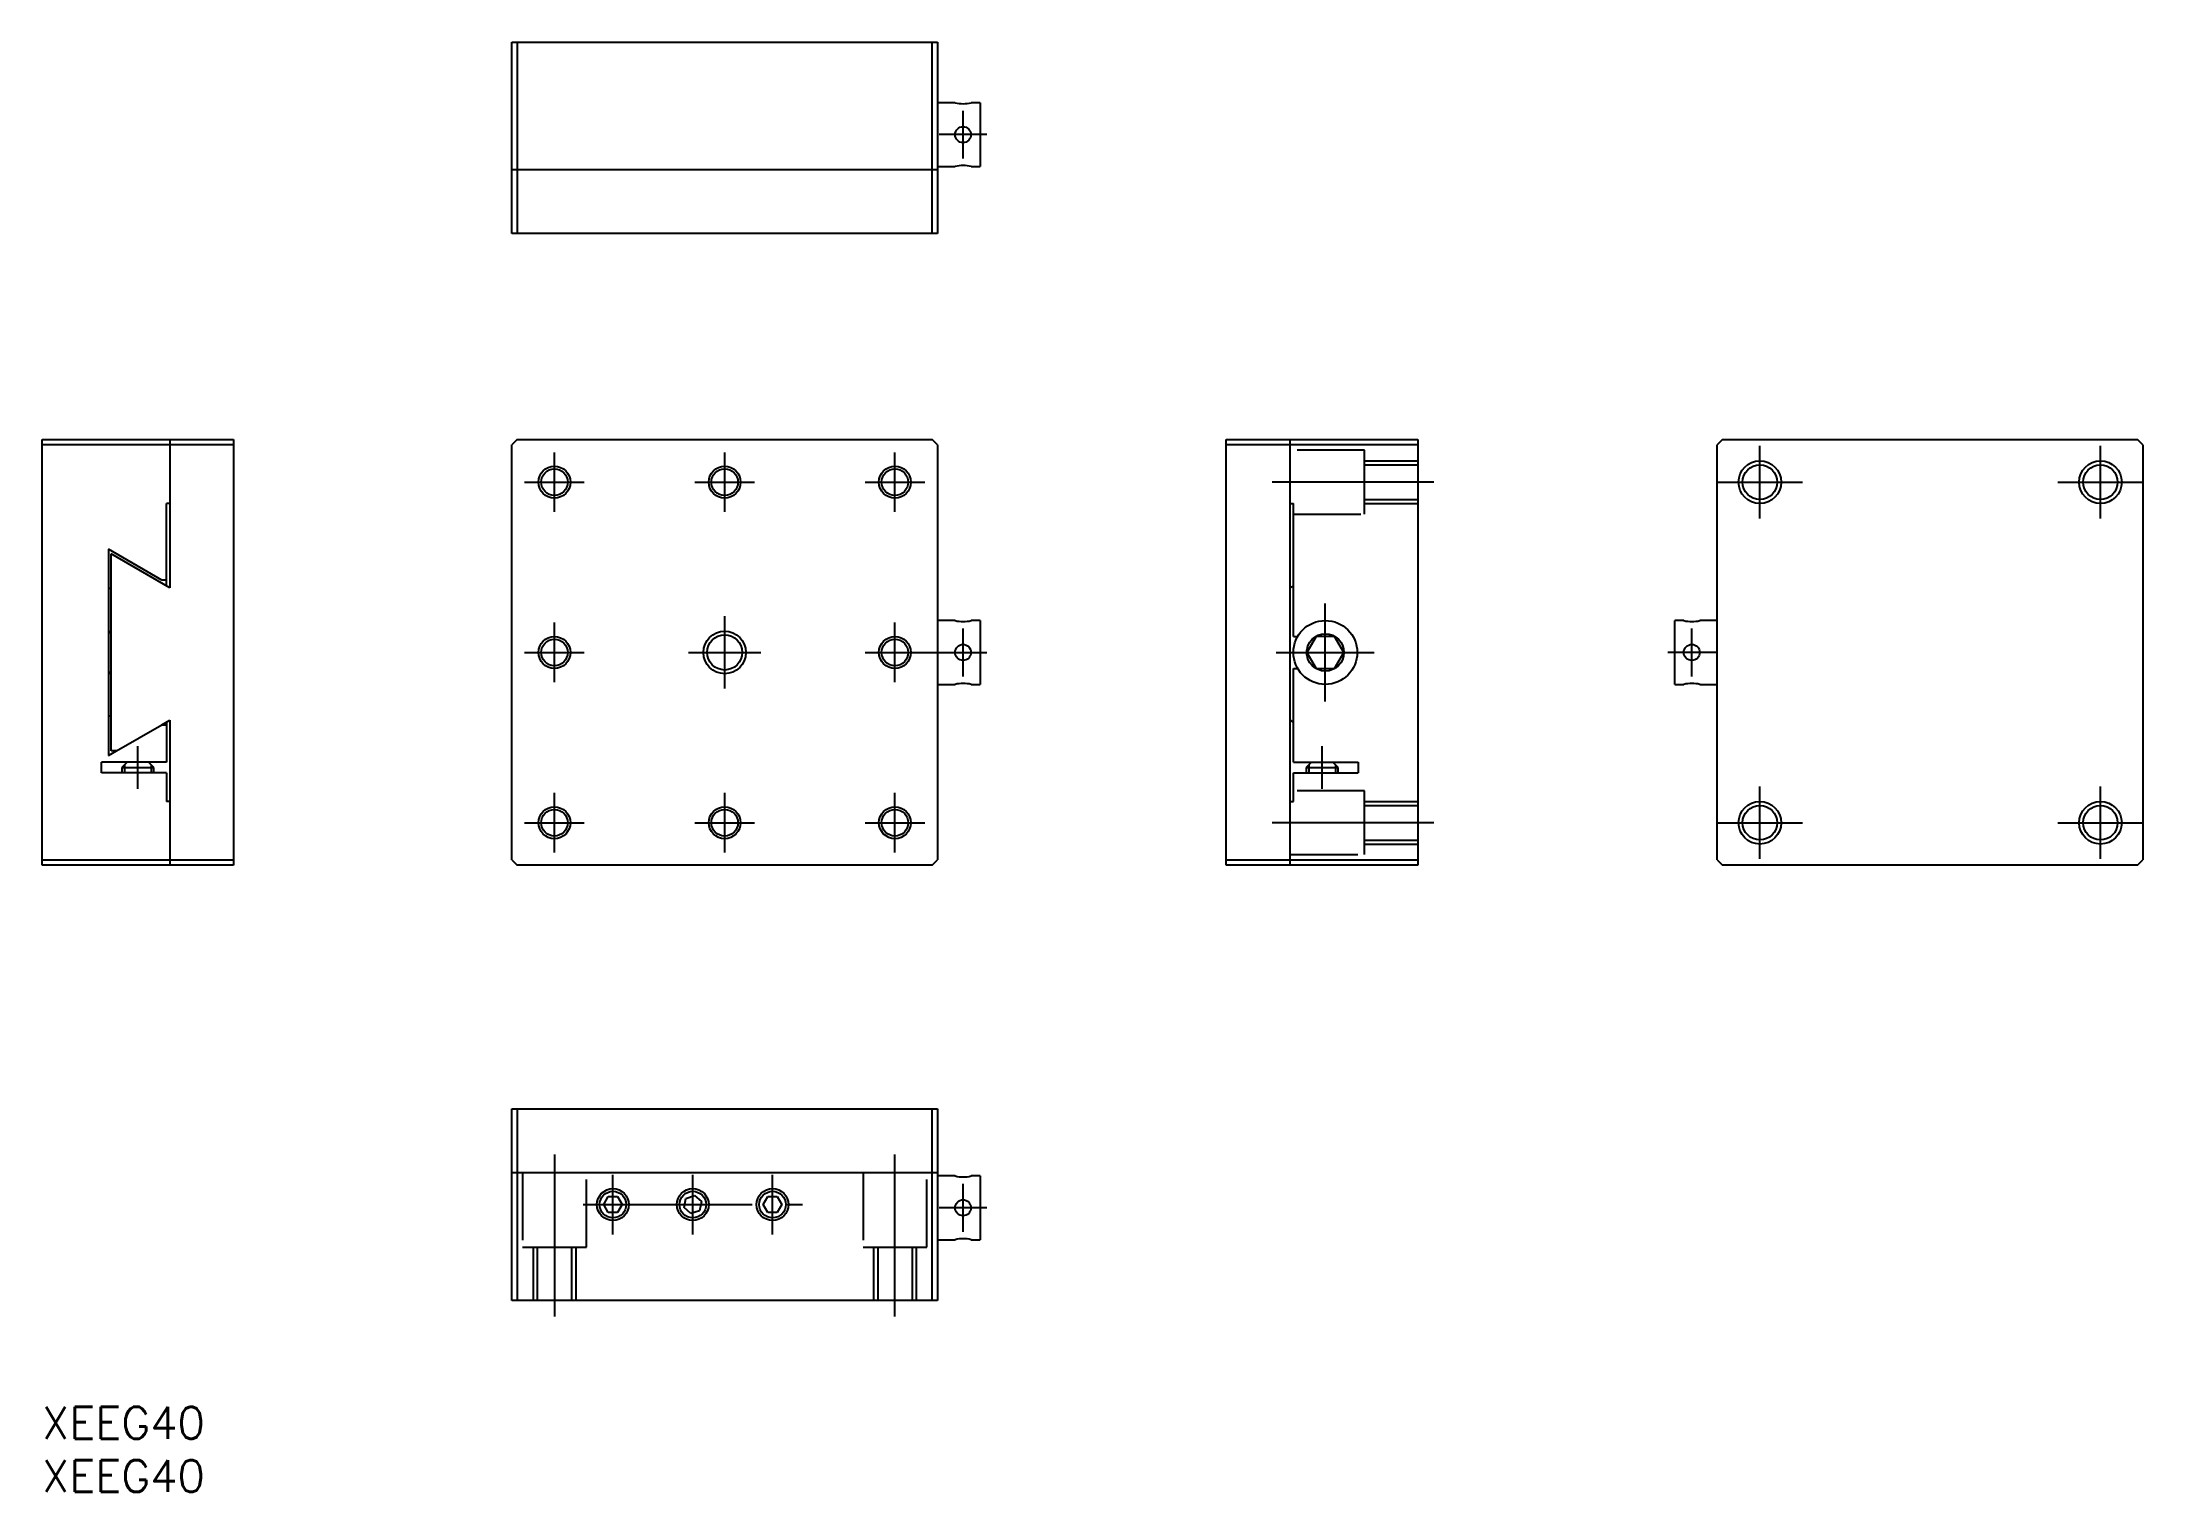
# Model space of a CAD drawing. Extents: x 0 to 197, y -8 to 128.
import ezdxf

# ---------------------------------------------------------------- set-up
doc = ezdxf.new("R2010")
doc.units = 0
doc.header["$LTSCALE"] = 0.5
doc.linetypes.add('CENTER', pattern=[50.8, 31.75, -6.35, 6.35, -6.35])
doc.linetypes.add('DASHED', pattern=[19.05, 12.7, -6.35])
for name, color, linetype in [('MSM_CENTER', 1, 'CENTER'), ('MSM_CONTINUOUS', 7, 'CONTINUOUS'), ('MSM_DASHED', 4, 'DASHED'), ('MSM_NARROW', 5, 'CONTINUOUS'), ('MSM_PART_NUMBER', 7, 'CONTINUOUS')]:
    doc.layers.add(name, color=color, linetype=linetype)
doc.styles.get("Standard").update_dxf_attribs({"font": 'txt.shx', "height": 3, "bigfont": 'bigfont.shx'})

# ---------------------------------------------------------------- blocks, each defined once
blk = doc.blocks.new('*U5')
at = {"layer": 'MSM_PART_NUMBER'}
blk.add_text('XEEG40', height=3, dxfattribs=at).set_placement((0, -3))
blk = doc.blocks.new('*U6')
at = {"layer": 'MSM_PART_NUMBER'}
blk.add_text('XEEG40', height=3, dxfattribs=at).set_placement((0, -8))

msp = doc.modelspace()

# ---------------------------------------------------------------- linework, layer by layer
at = {"layer": 'MSM_CENTER'}
for p, q in [((86.55, 117.28), (86.55, 121.78)), ((88.8, 119.53), (84.3, 119.53)), ((48.15, 84.08), (48.15, 89.68)), ((64.15, 84.08), (64.15, 89.68)), ((80.15, 84.08), (80.15, 89.68)), ((161.43, 83.48), (161.43, 90.28)), ((193.43, 83.48), (193.43, 90.28)), ((45.35, 86.88), (50.95, 86.88)), ((61.35, 86.88), (66.95, 86.88)), ((77.35, 86.88), (82.95, 86.88)), ((130.79, 86.88), (115.59, 86.88)), ((157.43, 86.88), (165.43, 86.88)), ((189.43, 86.88), (197.43, 86.88)), ((120.59, 66.28), (120.59, 75.48)), ((48.15, 68.08), (48.15, 73.68)), ((64.15, 67.48), (64.15, 74.28)), ((80.15, 68.08), (80.15, 73.68)), ((86.55, 68.63), (86.55, 73.13)), ((155.03, 68.63), (155.03, 73.13)), ((45.35, 70.88), (50.95, 70.88)), ((60.75, 70.88), (67.55, 70.88)), ((77.35, 70.88), (88.8, 70.88)), ((115.99, 70.88), (125.19, 70.88)), ((157.28, 70.88), (152.78, 70.88)), ((9, 58.08), (9, 62.08)), ((120.29, 58.08), (120.29, 62.08)), ((48.15, 52.08), (48.15, 57.68)), ((64.15, 52.08), (64.15, 57.68)), ((80.15, 52.08), (80.15, 57.68)), ((161.43, 51.48), (161.43, 58.28)), ((193.43, 51.48), (193.43, 58.28)), ((45.35, 54.88), (50.95, 54.88)), ((61.35, 54.88), (66.95, 54.88)), ((77.35, 54.88), (82.95, 54.88)), ((130.79, 54.88), (115.59, 54.88)), ((157.43, 54.88), (165.43, 54.88)), ((189.43, 54.88), (197.43, 54.88)), ((48.15, 23.7), (48.15, 8.5)), ((80.15, 8.5), (80.15, 23.7)), ((53.65, 16.2), (53.65, 21.8)), ((61.15, 16.2), (61.15, 21.8)), ((68.65, 16.2), (68.65, 21.8)), ((86.55, 16.45), (86.55, 20.95)), ((50.85, 19), (71.45, 19)), ((88.8, 18.7), (84.3, 18.7))]:
    msp.add_line(p, q, dxfattribs=at)
at = {"layer": 'MSM_CONTINUOUS'}
for p, q in [((44.15, 110.23), (44.15, 128.23)), ((44.15, 128.23), (84.15, 128.23)), ((44.65, 128.23), (44.65, 110.23)), ((83.65, 110.23), (83.65, 128.23)), ((84.15, 128.23), (84.15, 110.23)), ((85.8, 122.53), (84.15, 122.53)), ((88.15, 122.53), (87.3, 122.53)), ((88.15, 122.53), (88.15, 116.53)), ((84.15, 116.53), (85.8, 116.53)), ((87.3, 116.53), (88.15, 116.53)), ((84.15, 116.23), (44.15, 116.23)), ((84.15, 110.23), (44.15, 110.23)), ((0, 50.88), (0, 90.88)), ((0, 90.88), (18, 90.88)), ((12, 90.88), (12, 76.95)), ((18, 90.88), (18, 50.88)), ((44.65, 90.88), (44.15, 90.38)), ((44.65, 90.88), (83.65, 90.88)), ((84.15, 90.38), (83.65, 90.88)), ((111.29, 90.88), (129.29, 90.88)), ((111.29, 50.88), (111.29, 90.88)), ((117.29, 50.88), (117.29, 90.88)), ((129.29, 90.88), (129.29, 50.88)), ((157.93, 90.88), (157.43, 90.38)), ((157.93, 90.88), (196.93, 90.88)), ((197.43, 90.38), (196.93, 90.88)), ((18, 90.38), (0, 90.38)), ((44.15, 51.38), (44.15, 90.38)), ((84.15, 90.38), (84.15, 51.38)), ((129.29, 90.38), (111.29, 90.38)), ((157.43, 51.38), (157.43, 90.38)), ((197.43, 90.38), (197.43, 51.38)), ((12, 84.88), (11.7, 84.88)), ((11.7, 77.12), (11.7, 84.88)), ((117.29, 84.88), (117.59, 84.88)), ((117.59, 72.38), (117.59, 84.88)), ((11.26, 77.68), (6.25, 80.57)), ((6.25, 80.57), (6.25, 61.19)), ((6.5, 61.63), (6.5, 80.13)), ((6.5, 80.13), (6.5, 80.13)), ((12, 76.95), (6.5, 80.13)), ((11.7, 77.68), (11.26, 77.68)), ((117.59, 77.12), (117.29, 76.95)), ((6.5, 76.88), (6.25, 76.88)), ((85.8, 73.88), (84.15, 73.88)), ((88.15, 73.88), (87.3, 73.88)), ((88.15, 73.88), (88.15, 67.88)), ((153.43, 67.88), (153.43, 73.88)), ((154.28, 73.88), (153.43, 73.88)), ((157.43, 73.88), (155.78, 73.88)), ((117.59, 72.38), (117.99, 72.38)), ((119.73, 72.38), (118.86, 70.88)), ((121.46, 72.38), (119.73, 72.38)), ((122.32, 70.88), (121.46, 72.38)), ((117.59, 60.58), (117.59, 69.38)), ((117.59, 69.38), (117.99, 69.38)), ((118.86, 70.88), (119.73, 69.38)), ((119.73, 69.38), (121.46, 69.38)), ((121.46, 69.38), (122.32, 70.88)), ((84.15, 67.88), (85.8, 67.88)), ((87.3, 67.88), (88.15, 67.88)), ((153.43, 67.88), (154.28, 67.88)), ((155.78, 67.88), (157.43, 67.88)), ((6.5, 64.88), (6.25, 64.88)), ((7, 61.63), (11.25, 64.08)), ((7, 61.63), (11.25, 64.08)), ((11.25, 64.08), (12, 64.51)), ((11.25, 64.08), (11.7, 64.08)), ((11.7, 64.34), (11.7, 60.58)), ((12, 64.51), (12, 50.88)), ((117.29, 64.51), (117.59, 64.34)), ((6.25, 61.19), (7, 61.63)), ((7, 61.63), (6.5, 61.63)), ((11.7, 60.58), (5.6, 60.58)), ((5.6, 59.58), (5.6, 60.58)), ((11.7, 59.58), (5.6, 59.58)), ((8, 60.58), (7.5, 60.08)), ((7.5, 60.08), (10.5, 60.08)), ((7.5, 60.08), (7.5, 59.58)), ((10.5, 60.08), (10, 60.58)), ((10.5, 59.58), (10.5, 60.08)), ((11.7, 59.58), (11.7, 56.88)), ((117.59, 60.58), (123.69, 60.58)), ((117.59, 56.88), (117.59, 59.58)), ((117.59, 59.58), (123.69, 59.58)), ((119.29, 60.58), (118.79, 60.08)), ((118.79, 60.08), (118.79, 59.58)), ((118.79, 60.08), (121.79, 60.08)), ((121.79, 60.08), (121.29, 60.58)), ((121.79, 59.58), (121.79, 60.08)), ((123.69, 60.58), (123.69, 59.58)), ((12, 56.88), (11.7, 56.88)), ((117.29, 56.88), (117.59, 56.88)), ((0, 51.38), (18, 51.38)), ((44.15, 51.38), (44.65, 50.88)), ((83.65, 50.88), (84.15, 51.38)), ((111.29, 51.38), (129.29, 51.38)), ((157.43, 51.38), (157.93, 50.88)), ((196.93, 50.88), (197.43, 51.38)), ((18, 50.88), (0, 50.88)), ((83.65, 50.88), (44.65, 50.88)), ((129.29, 50.88), (111.29, 50.88)), ((196.93, 50.88), (157.93, 50.88)), ((44.15, 28), (84.15, 28)), ((44.15, 10), (44.15, 28)), ((44.65, 28), (44.65, 10)), ((83.65, 10), (83.65, 28)), ((84.15, 28), (84.15, 10)), ((84.15, 22), (44.15, 22)), ((52.78, 19), (53.21, 19.75)), ((53.21, 19.75), (54.08, 19.75)), ((54.08, 19.75), (54.51, 19)), ((60.49, 19.57), (61.31, 19.85)), ((61.31, 19.85), (61.96, 19.28)), ((67.78, 19), (68.21, 19.75)), ((68.21, 19.75), (69.08, 19.75)), ((69.08, 19.75), (69.51, 19)), ((85.8, 21.7), (84.15, 21.7)), ((88.15, 21.7), (87.3, 21.7)), ((88.15, 21.7), (88.15, 15.7)), ((53.21, 18.25), (52.78, 19)), ((54.08, 18.25), (53.21, 18.25)), ((54.51, 19), (54.08, 18.25)), ((60.33, 18.72), (60.49, 19.57)), ((60.98, 18.15), (60.33, 18.72)), ((61.8, 18.43), (60.98, 18.15)), ((61.96, 19.28), (61.8, 18.43)), ((68.21, 18.25), (67.78, 19)), ((69.08, 18.25), (68.21, 18.25)), ((69.51, 19), (69.08, 18.25)), ((84.15, 15.7), (85.8, 15.7)), ((87.3, 15.7), (88.15, 15.7)), ((84.15, 10), (44.15, 10))]:
    msp.add_line(p, q, dxfattribs=at)
for centre, radius in [((86.55, 119.53), 0.75), ((48.15, 86.88), 1.25), ((64.15, 86.88), 1.25), ((80.15, 86.88), 1.25), ((161.43, 86.88), 1.62), ((193.43, 86.88), 1.62), ((120.59, 70.88), 3), ((48.15, 70.88), 1.25), ((64.15, 70.88), 1.65), ((80.15, 70.88), 1.25), ((86.55, 70.88), 0.75), ((120.59, 70.88), 1.75), ((155.03, 70.88), 0.75), ((48.15, 54.88), 1.25), ((64.15, 54.88), 1.25), ((80.15, 54.88), 1.25), ((161.43, 54.88), 1.62), ((193.43, 54.88), 1.62), ((53.65, 19), 1.5), ((61.15, 19), 1.5), ((68.65, 19), 1.5), ((86.55, 18.7), 0.75)]:
    msp.add_circle(centre, radius, dxfattribs=at)
for centre, start, end in [((86.55, 125.44), 255.5225, 284.4775), ((86.55, 113.63), 75.5225, 104.4775), ((86.55, 76.78), 255.5229, 284.4771), ((155.03, 76.78), 255.5229, 284.4771), ((8.7, 70.88), 137.1666, 144.7525), ((8.7, 70.88), 215.2475, 222.8334), ((86.55, 64.97), 75.5231, 104.4769), ((155.03, 64.97), 75.5231, 104.4769), ((86.55, 24.6), 255.5225, 284.4775), ((86.55, 12.8), 75.5225, 104.4775)]:
    msp.add_arc(centre, 3, start, end, dxfattribs=at)
at = {"layer": 'MSM_DASHED'}
for p, q in [((124.29, 89.88), (117.29, 89.88)), ((124.29, 83.88), (124.29, 89.88)), ((124.29, 88.88), (129.29, 88.88)), ((124.29, 88.5), (129.29, 88.5)), ((124.29, 85.25), (129.29, 85.25)), ((117.59, 83.88), (124.29, 83.88)), ((124.29, 84.88), (129.29, 84.88)), ((124.29, 57.88), (117.59, 57.88)), ((124.29, 51.88), (124.29, 57.88)), ((124.29, 56.88), (129.29, 56.88)), ((124.29, 56.5), (129.29, 56.5)), ((117.29, 51.88), (124.29, 51.88)), ((124.29, 53.25), (129.29, 53.25)), ((124.29, 52.88), (129.29, 52.88)), ((45.15, 22), (45.15, 15)), ((51.15, 15), (51.15, 22)), ((77.15, 22), (77.15, 15)), ((83.15, 15), (83.15, 22)), ((45.15, 15), (51.15, 15)), ((46.15, 15), (46.15, 10)), ((46.15, 15), (46.15, 10)), ((46.53, 15), (46.53, 10)), ((46.53, 15), (46.53, 10)), ((49.77, 15), (49.77, 10)), ((49.77, 15), (49.77, 10)), ((50.15, 15), (50.15, 10)), ((50.15, 15), (50.15, 10)), ((77.15, 15), (83.15, 15)), ((78.15, 15), (78.15, 10)), ((78.53, 15), (78.53, 10)), ((81.77, 15), (81.77, 10)), ((82.15, 15), (82.15, 10))]:
    msp.add_line(p, q, dxfattribs=at)
at = {"layer": 'MSM_NARROW'}
for p, q in [((7.75, 60.33), (7.75, 59.58)), ((10.25, 60.33), (10.25, 59.58)), ((119.04, 60.33), (119.04, 59.58)), ((121.54, 60.33), (121.54, 59.58))]:
    msp.add_line(p, q, dxfattribs=at)
for centre, radius in [((161.43, 86.88), 2), ((193.43, 86.88), 2), ((48.15, 86.88), 1.5), ((64.15, 86.88), 1.5), ((80.15, 86.88), 1.5), ((48.15, 70.88), 1.5), ((64.15, 70.88), 2), ((80.15, 70.88), 1.5), ((48.15, 54.88), 1.5), ((64.15, 54.88), 1.5), ((80.15, 54.88), 1.5), ((161.43, 54.88), 2), ((193.43, 54.88), 2), ((53.65, 19), 1.25), ((61.15, 19), 1.25), ((68.65, 19), 1.25)]:
    msp.add_circle(centre, radius, dxfattribs=at)

# ---------------------------------------------------------------- block references
at = {"layer": 'MSM_CONTINUOUS'}
for name in ['*U5', '*U6']:
    msp.add_blockref(name, (0, 0), dxfattribs=at)

doc.saveas('drawing.dxf')
